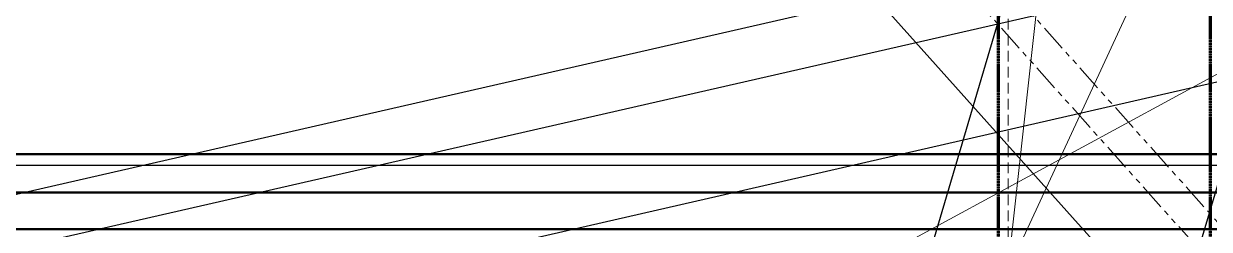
# Model space of a CAD drawing. Header units: metres. Extents: x 7419281 to 7424854, y 5547475 to 5548441.
import ezdxf
from ezdxf.lldxf.tags import DXFTag

# ---------------------------------------------------------------- set-up
doc = ezdxf.new("R2010")
doc.units = ezdxf.units.M
doc.linetypes.add('DASHED', pattern=[0.75, 0.5, -0.25])
doc.linetypes.add('PHANTOM2', pattern=[1.25, 0.625, -0.125, 0.125, -0.125, 0.125, -0.125])
doc.layers.add('block2', color=30, linetype='DASHED', lineweight=15, transparency=0.05)
doc.layers.add('block_1', color=7, linetype='Continuous')
doc.styles.get("Standard").update_dxf_attribs({"font": 'simplex.shx'})
doc.linetypes.add('FENCELINE2', pattern='A,0.25,-0.1,[132,ltypeshp.shx,S=0.1,R=0,X=-0.1,Y=0],-0.1,1', length=1.45)
tags = doc.linetypes.add('GAS_LINE', pattern='A,12.7,-5.08,["GAS",Standard,S=2.54,R=0,X=-2.54,Y=-1.27],-6.35', length=24.13).pattern_tags.tags
tags[6] = DXFTag(74, 10)
tags = doc.linetypes.add('HOT_WATER_SUPPLY', pattern='A,12.7,-5.08,["HW",Standard,S=2.54,R=0,X=-2.54,Y=-1.27],-5.08', length=22.86).pattern_tags.tags
tags[6] = DXFTag(74, 10)
doc.linetypes.add('ZIGZAG', pattern='A,0.00254,-5.08,[131,ltypeshp.shx,S=5.08,R=0,X=-5.08,Y=0],-10.16,[131,ltypeshp.shx,S=5.08,R=180,X=5.08,Y=0],-5.08', length=20.32254)

# ---------------------------------------------------------------- blocks, each defined once
blk = doc.blocks.new('block1')
at = {"layer": 'block_1'}
blk.add_xline((-161.1, -545.4), (-0.28332, -0.959026), dxfattribs=at)
at = {"layer": 'block_1', "color": 90, "linetype": 'PHANTOM2', "lineweight": 5, "ltscale": 200}
blk.add_xline((479.8, -537.1), (0.666158, -0.745811), dxfattribs=at)
at = {"layer": 'block_1', "color": 33, "linetype": 'PHANTOM2', "lineweight": 100, "ltscale": 10, "true_color": 0xc39d3c, "transparency": 33554684}
blk.add_xline((4.1, -661.9), (0, -1), dxfattribs=at)
blk = doc.blocks.new('block2')
at = {"layer": 'block2', "color": 0, "linetype": 'ByBlock', "lineweight": -2, "transparency": 16777216}
blk.add_xline((296.8, 67.9), (0.974828, 0.222959), dxfattribs=at)
at = {"layer": 'block2', "color": 85, "linetype": 'FENCELINE2', "lineweight": 50, "ltscale": 25}
blk.add_xline((597.8, 0), (1, 0), dxfattribs=at)

msp = doc.modelspace()

# ---------------------------------------------------------------- linework, layer by layer
at = {"color": 0, "linetype": 'ByBlock', "lineweight": -2}
msp.add_xline((7424087.2, 5547669, 208), (-0.666869, 0.745175), dxfattribs=at)
at = {"color": 222, "linetype": 'DASHED', "lineweight": 20, "ltscale": 100}
msp.add_xline((7423907.6, 5547766.3, 208), (0, -1), dxfattribs=at)
at = {"color": 125, "linetype": 'ByBlock', "lineweight": 5, "transparency": 33554661}
msp.add_xline((7423972.6, 5547885.7, 208), (-0.110026, -0.993929), dxfattribs=at)
at = {"color": 60, "linetype": 'ZIGZAG', "lineweight": 18, "true_color": 0xd6f609}
msp.add_xline((7424087.2, 5547669, 208), (0.420181, 0.90744), dxfattribs=at)
at = {"color": 30, "linetype": 'HOT_WATER_SUPPLY', "lineweight": 20}
msp.add_xline((7424337.7, 5547904, 208), (-0.879268, -0.476328), dxfattribs=at)
at = {"color": 120, "linetype": 'GAS_LINE', "lineweight": 25}
msp.add_xline((7423965.3, 5547775.8, 208), (1, 0), dxfattribs=at)

# ---------------------------------------------------------------- block references
for name, p in [('block1', (7423857.9, 5548441.1, 208)), ('block2', (7423400, 5547827.8, 208)), ('block1', (7424853.6, 5547552.6, 208)), ('block2', (7419281.3, 5547647.8, 208)), ('block2', (7419629.5, 5547475.1, 208))]:
    msp.add_blockref(name, p)
at = {"color": 1, "transparency": 33554559}
msp.add_blockref('block2', (7419629.5, 5547475.1, 208), dxfattribs=at)

doc.saveas('drawing.dxf')
